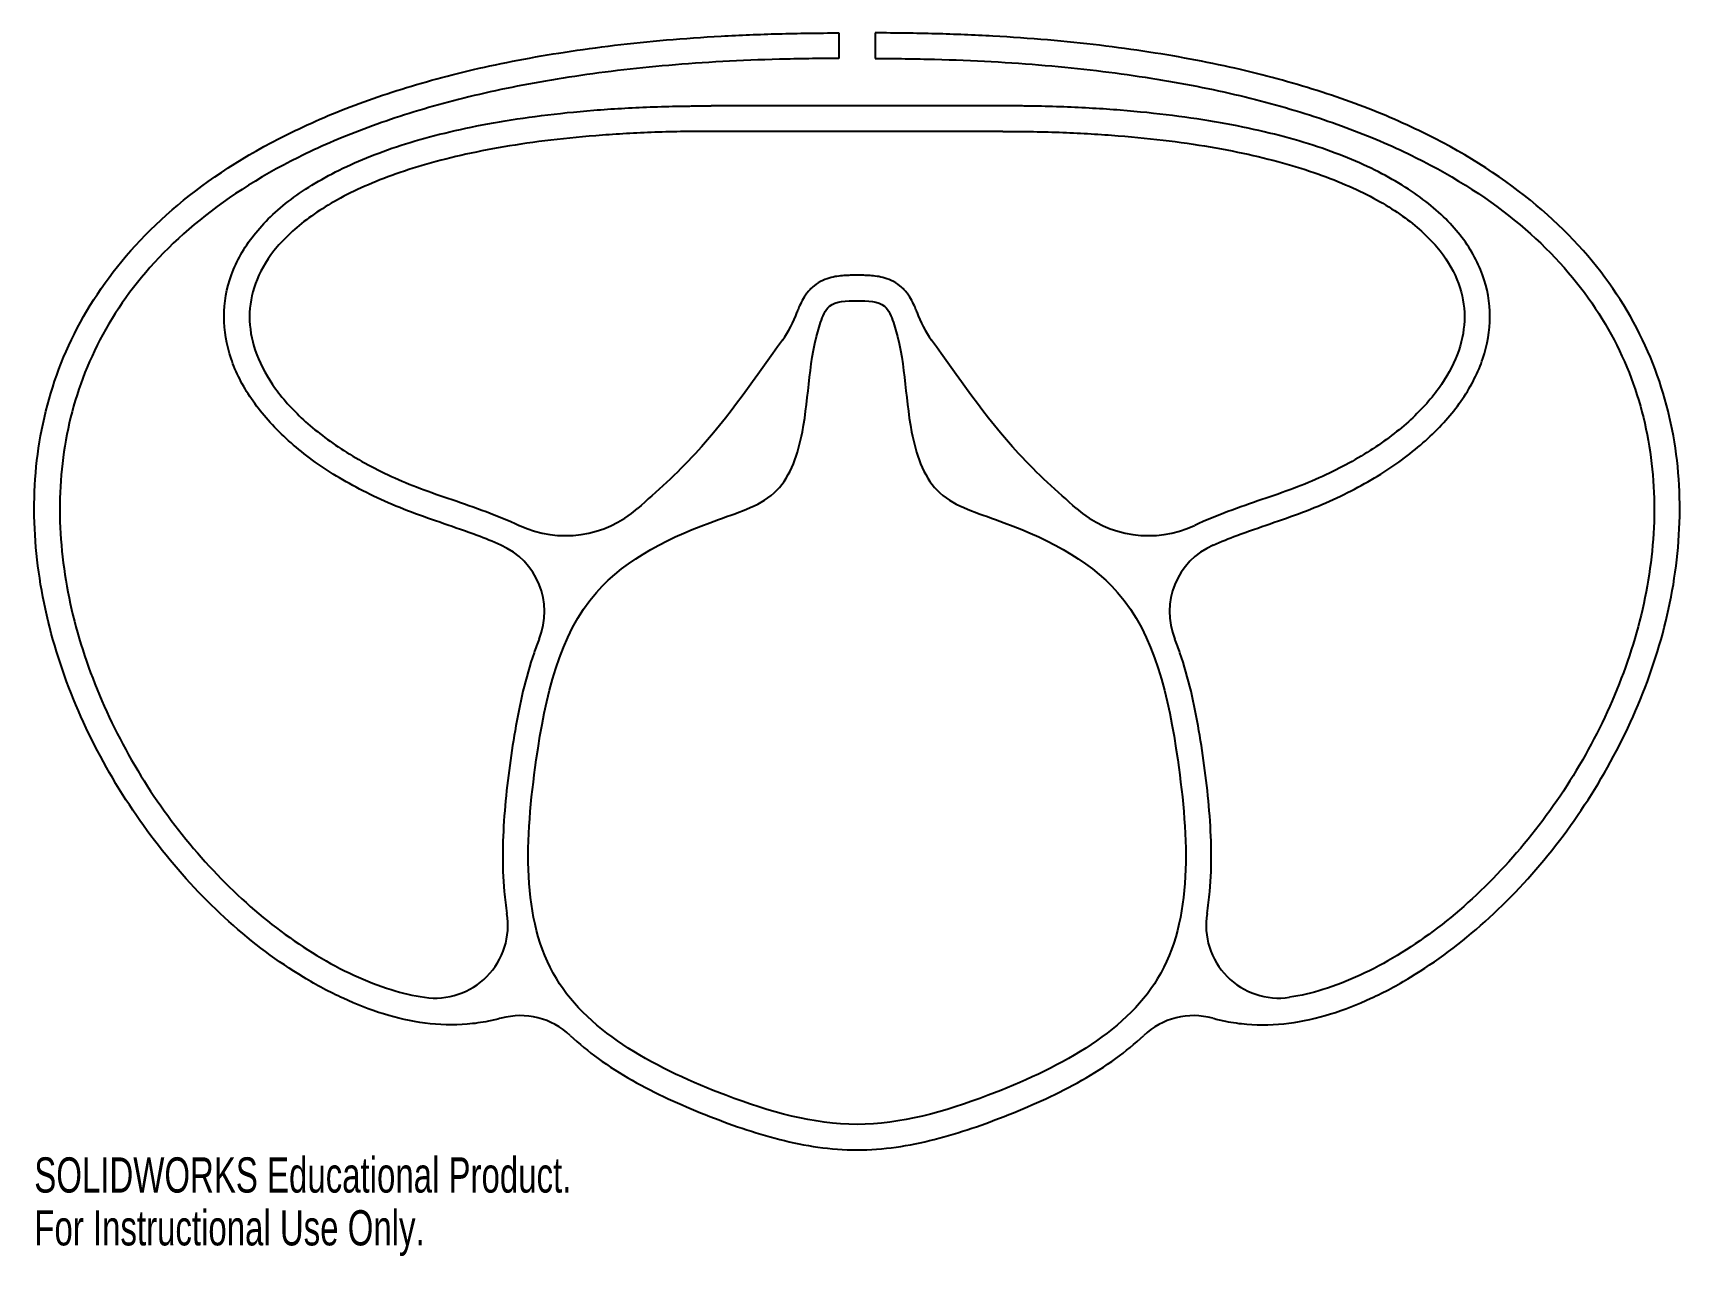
# Model space of a CAD drawing. Header units: millimetres. Extents: x -113 to 113, y -68 to 100.
import ezdxf

# ---------------------------------------------------------------- set-up
doc = ezdxf.new("R2010")
doc.units = ezdxf.units.MM
doc.styles.add('SLDTEXTSTYLE0', font='TXT', dxfattribs={"width": 0.7})

msp = doc.modelspace()

# ---------------------------------------------------------------- linework, layer by layer
at = {"color": 7, "linetype": 'Continuous', "lineweight": 25}
for p, q in [((-2.5, 99.75), (-2.5, 96.25)), ((2.5, 99.75), (2.5, 96.25)), ((20, 89.75), (-20, 89.75)), ((20, 86.25), (-20, 86.25))]:
    msp.add_line(p, q, dxfattribs=at)
for centre, radius, start, end in [((-22.35, 66.44), 15, 323.8669, 340.6304), ((22.35, 66.44), 15, 199.3696, 216.1331), ((-40, 45.78), 15, 245.0707, 311.3076), ((40, 45.78), 15, 228.6924, 294.9293), ((-52.88, 20.32), 10, 338.0345, 66.3629), ((52.88, 20.32), 10, 113.6371, 201.9655), ((-57.89, -22.67), 10, 261.6138, 9.2521), ((57.89, -22.67), 10, 170.7479, 278.3862), ((-46.19, -45.08), 10, 46.7293, 105.2617), ((46.19, -45.08), 10, 74.7383, 133.2707)]:
    msp.add_arc(centre, radius, start, end, dxfattribs=at)
for points, knots in [([(-48.83, -35.43), (-49.4, -35.59), (-50.94, -35.95), (-54.44, -36.44), (-59.28, -36.29), (-64.98, -35), (-70.54, -32.82), (-77.75, -28.96), (-86.34, -22.52), (-95.56, -12.69), (-103.29, -1.21), (-109.12, 11.46), (-112.6, 24.88), (-113.28, 38.58), (-110.7, 52.1), (-104.38, 64.91), (-93.93, 76.44), (-81.49, 84.56), (-69.12, 89.95), (-58.58, 93.37), (-46.73, 96.14), (-35.71, 97.84), (-26.19, 98.82), (-18.69, 99.35), (-12.12, 99.62), (-6.7, 99.73), (-3.89, 99.75), (-2.5, 99.75)], [0.0376887, 0.0376887, 0.0376887, 0.0376887, 0.046875, 0.0625, 0.09375, 0.125, 0.15625, 0.1875, 0.25, 0.3125, 0.375, 0.4375, 0.5, 0.5625, 0.625, 0.6875, 0.75, 0.8125, 0.84375, 0.875, 0.90625, 0.9375, 0.953125, 0.96875, 0.984375, 0.9921875, 1, 1, 1, 1]), ([(48.83, -35.43), (49.4, -35.59), (50.94, -35.95), (54.44, -36.44), (59.28, -36.29), (64.98, -35), (70.54, -32.82), (77.75, -28.96), (86.34, -22.52), (95.56, -12.69), (103.29, -1.21), (109.12, 11.46), (112.6, 24.88), (113.28, 38.58), (110.7, 52.1), (104.38, 64.91), (93.93, 76.44), (81.49, 84.56), (69.12, 89.95), (58.58, 93.37), (46.73, 96.14), (35.71, 97.84), (26.19, 98.82), (18.69, 99.35), (12.12, 99.62), (6.7, 99.73), (3.89, 99.75), (2.5, 99.75)], [0.0376887, 0.0376887, 0.0376887, 0.0376887, 0.046875, 0.0625, 0.09375, 0.125, 0.15625, 0.1875, 0.25, 0.3125, 0.375, 0.4375, 0.5, 0.5625, 0.625, 0.6875, 0.75, 0.8125, 0.84375, 0.875, 0.90625, 0.9375, 0.953125, 0.96875, 0.984375, 0.9921875, 1, 1, 1, 1]), ([(-2.5, 96.25), (-3.88, 96.25), (-6.65, 96.23), (-12.01, 96.12), (-18.49, 95.86), (-25.89, 95.33), (-35.26, 94.37), (-46.07, 92.7), (-57.65, 89.99), (-67.89, 86.66), (-79.82, 81.47), (-91.67, 73.71), (-101.46, 62.89), (-107.33, 50.98), (-109.75, 38.36), (-108.91, 21.12), (-102.71, 4.18), (-92.81, -10.51), (-83.98, -19.92), (-75.82, -26.02), (-69.05, -29.64), (-64.1, -31.58), (-60.87, -32.34), (-59.35, -32.56)], [0, 0, 0, 0, 0.0078125, 0.015625, 0.03125, 0.046875, 0.0625, 0.09375, 0.125, 0.15625, 0.1875, 0.25, 0.3125, 0.375, 0.4375, 0.5, 0.625, 0.6875, 0.75, 0.8125, 0.84375, 0.875, 0.9030085, 0.9030085, 0.9030085, 0.9030085]), ([(2.5, 96.25), (3.88, 96.25), (6.65, 96.23), (12.01, 96.12), (18.49, 95.86), (25.89, 95.33), (35.26, 94.37), (46.07, 92.7), (57.65, 89.99), (67.89, 86.66), (79.82, 81.47), (91.67, 73.71), (101.46, 62.89), (107.33, 50.98), (109.75, 38.36), (108.91, 21.12), (102.71, 4.18), (92.81, -10.51), (83.98, -19.92), (75.82, -26.02), (69.05, -29.64), (64.1, -31.58), (60.87, -32.34), (59.35, -32.56)], [0, 0, 0, 0, 0.0078125, 0.015625, 0.03125, 0.046875, 0.0625, 0.09375, 0.125, 0.15625, 0.1875, 0.25, 0.3125, 0.375, 0.4375, 0.5, 0.625, 0.6875, 0.75, 0.8125, 0.84375, 0.875, 0.9030085, 0.9030085, 0.9030085, 0.9030085]), ([(-48.87, 29.49), (-49.95, 29.96), (-52.58, 31.01), (-56.71, 32.42), (-61.18, 33.95), (-66.78, 36.29), (-72.93, 39.66), (-78.9, 44.33), (-83.36, 49.49), (-86.17, 55.04), (-87.17, 60.84), (-86.16, 66.63), (-83.08, 72.1), (-77.99, 77.02), (-70.87, 81.31), (-63.19, 84.28), (-55.94, 86.23), (-49.95, 87.47), (-43.38, 88.46), (-37.41, 89.07), (-32.34, 89.42), (-28.39, 89.61), (-24.97, 89.7), (-22.16, 89.74), (-20.72, 89.75), (-20, 89.75)], [0.0719269, 0.0719269, 0.0719269, 0.0719269, 0.09375, 0.125, 0.15625, 0.1875, 0.25, 0.3125, 0.375, 0.4375, 0.5, 0.5625, 0.625, 0.6875, 0.75, 0.8125, 0.84375, 0.875, 0.90625, 0.9375, 0.953125, 0.96875, 0.984375, 0.9921875, 1, 1, 1, 1]), ([(48.87, 29.49), (49.95, 29.96), (52.58, 31.01), (56.71, 32.42), (61.18, 33.95), (66.78, 36.29), (72.93, 39.66), (78.9, 44.33), (83.36, 49.49), (86.17, 55.04), (87.17, 60.84), (86.16, 66.63), (83.08, 72.1), (77.99, 77.02), (70.87, 81.31), (63.19, 84.28), (55.94, 86.23), (49.95, 87.47), (43.38, 88.46), (37.41, 89.07), (32.34, 89.42), (28.39, 89.61), (24.97, 89.7), (22.16, 89.74), (20.72, 89.75), (20, 89.75)], [0.0719269, 0.0719269, 0.0719269, 0.0719269, 0.09375, 0.125, 0.15625, 0.1875, 0.25, 0.3125, 0.375, 0.4375, 0.5, 0.5625, 0.625, 0.6875, 0.75, 0.8125, 0.84375, 0.875, 0.90625, 0.9375, 0.953125, 0.96875, 0.984375, 0.9921875, 1, 1, 1, 1]), ([(-20, 86.25), (-20.71, 86.25), (-22.13, 86.24), (-24.89, 86.21), (-28.26, 86.11), (-32.14, 85.92), (-37.11, 85.58), (-42.94, 84.99), (-49.34, 84.02), (-55.14, 82.82), (-62.1, 80.95), (-69.37, 78.13), (-75.89, 74.18), (-80.31, 69.87), (-82.81, 65.39), (-83.86, 59.34), (-81.77, 53.04), (-76.5, 46.91), (-71.02, 42.62), (-65.24, 39.44), (-59.96, 37.23), (-55.62, 35.75), (-51.03, 34.18), (-47.87, 32.9), (-46.33, 32.18)], [0, 0, 0, 0, 0.0078125, 0.015625, 0.03125, 0.046875, 0.0625, 0.09375, 0.125, 0.15625, 0.1875, 0.25, 0.3125, 0.375, 0.4375, 0.5, 0.625, 0.6875, 0.75, 0.8125, 0.84375, 0.875, 0.90625, 0.9352272, 0.9352272, 0.9352272, 0.9352272]), ([(20, 86.25), (20.71, 86.25), (22.13, 86.24), (24.89, 86.21), (28.26, 86.11), (32.14, 85.92), (37.11, 85.58), (42.94, 84.99), (49.34, 84.02), (55.14, 82.82), (62.1, 80.95), (69.37, 78.13), (75.89, 74.18), (80.31, 69.87), (82.81, 65.39), (83.86, 59.34), (81.77, 53.04), (76.5, 46.91), (71.02, 42.62), (65.24, 39.44), (59.96, 37.23), (55.62, 35.75), (51.03, 34.18), (47.87, 32.9), (46.33, 32.18)], [0, 0, 0, 0, 0.0078125, 0.015625, 0.03125, 0.046875, 0.0625, 0.09375, 0.125, 0.15625, 0.1875, 0.25, 0.3125, 0.375, 0.4375, 0.5, 0.625, 0.6875, 0.75, 0.8125, 0.84375, 0.875, 0.90625, 0.9352272, 0.9352272, 0.9352272, 0.9352272]), ([(8.2, 61.46), (8.13, 61.67), (7.95, 62.16), (7.57, 63.01), (7.05, 63.85), (6.46, 64.55), (5.72, 65.23), (4.69, 65.84), (3.52, 66.23), (2.48, 66.41), (1.55, 66.49), (0.71, 66.5), (0, 66.5), (-0.71, 66.5), (-1.55, 66.49), (-2.48, 66.41), (-3.52, 66.23), (-4.69, 65.84), (-5.72, 65.23), (-6.46, 64.55), (-7.05, 63.85), (-7.57, 63.01), (-7.95, 62.16), (-8.13, 61.67), (-8.2, 61.46)], [0.98088739, 0.98088739, 0.98088739, 0.98088739, 0.98242188, 0.984375, 0.98632812, 0.98730469, 0.98828125, 0.99023438, 0.9921875, 0.99414062, 0.99609375, 0.99804688, 1, 1.00195312, 1.00390625, 1.00585938, 1.0078125, 1.00976562, 1.01171875, 1.01269531, 1.01367188, 1.015625, 1.01757812, 1.01911261, 1.01911261, 1.01911261, 1.01911261]), ([(0, 63), (-1.45, 63), (-3.86, 63.05), (-6.74, 55.68), (-6.38, 47.4), (-10.04, 35.85), (-22.64, 32.08), (-39.39, 23.88), (-45.05, -1.69), (-46.71, -32.36), (-21.1, -45.69), (0, -51.7), (21.1, -45.69), (46.71, -32.36), (45.05, -1.69), (39.39, 23.88), (22.64, 32.08), (10.04, 35.85), (6.38, 47.4), (6.74, 55.68), (3.86, 63.05), (1.45, 63), (0, 63)], [0, 0, 0, 0, 0.012057, 0.020046, 0.067558, 0.094841, 0.122787, 0.183738, 0.260082, 0.354207, 0.442389, 0.5, 0.557611, 0.645793, 0.739918, 0.816262, 0.877213, 0.905159, 0.932442, 0.979954, 0.987943, 1, 1, 1, 1]), ([(-10.24, 57.59), (-13.69, 52.86), (-19.66, 43.81), (-27.53, 36.78), (-30.1, 34.51)], [0.7903786, 0.7903786, 0.7903786, 0.7903786, 0.8717933, 0.9163019, 0.9163019, 0.9163019, 0.9163019]), ([(30.1, 34.51), (27.53, 36.78), (19.66, 43.81), (13.69, 52.86), (10.24, 57.59)], [0.4885273, 0.4885273, 0.4885273, 0.4885273, 0.5330359, 0.6144507, 0.6144507, 0.6144507, 0.6144507]), ([(-43.6, 16.58), (-43.85, 15.96), (-45.36, 11.93), (-46.69, 5.84), (-47.76, -1.43), (-48.39, -6.98), (-48.68, -12.55), (-48.53, -17.25), (-48.18, -20.07), (-48.02, -21.06)], [0.2129553, 0.2129553, 0.2129553, 0.2129553, 0.21875, 0.25, 0.265625, 0.28125, 0.296875, 0.3125, 0.3211895, 0.3211895, 0.3211895, 0.3211895]), ([(48.02, -21.06), (48.18, -20.07), (48.53, -17.25), (48.68, -12.55), (48.39, -6.98), (47.76, -1.43), (46.69, 5.84), (45.36, 11.93), (43.85, 15.96), (43.6, 16.58)], [0.6788105, 0.6788105, 0.6788105, 0.6788105, 0.6875, 0.703125, 0.71875, 0.734375, 0.75, 0.78125, 0.7870447, 0.7870447, 0.7870447, 0.7870447]), ([(-39.34, -37.8), (-38.14, -38.93), (-35.43, -41.13), (-29.33, -45), (-22.51, -48.08), (-15.76, -50.58), (-10.61, -52.15), (-5.38, -53.22), (0, -53.64), (5.38, -53.22), (10.61, -52.15), (15.76, -50.58), (22.51, -48.08), (29.33, -45), (35.43, -41.13), (38.14, -38.93), (39.34, -37.8)], [0.3764475, 0.3764475, 0.3764475, 0.3764475, 0.390625, 0.40625, 0.4375, 0.453125, 0.46875, 0.484375, 0.5, 0.515625, 0.53125, 0.546875, 0.5625, 0.59375, 0.609375, 0.6235525, 0.6235525, 0.6235525, 0.6235525])]:
    msp.add_open_spline(points, degree=3, knots=knots, dxfattribs=at)

# ---------------------------------------------------------------- texts
at = {"color": 7, "linetype": 'Continuous', "char_height": 4.8336, "attachment_point": 1, "style": 'SLDTEXTSTYLE0'}
for s, insert in [('SOLIDWORKS Educational Product.', (-112.87, -54.52)), ('For Instructional Use Only.', (-112.87, -61.77))]:
    msp.add_mtext(s, dxfattribs=dict(at, insert=insert))

doc.saveas('drawing.dxf')
